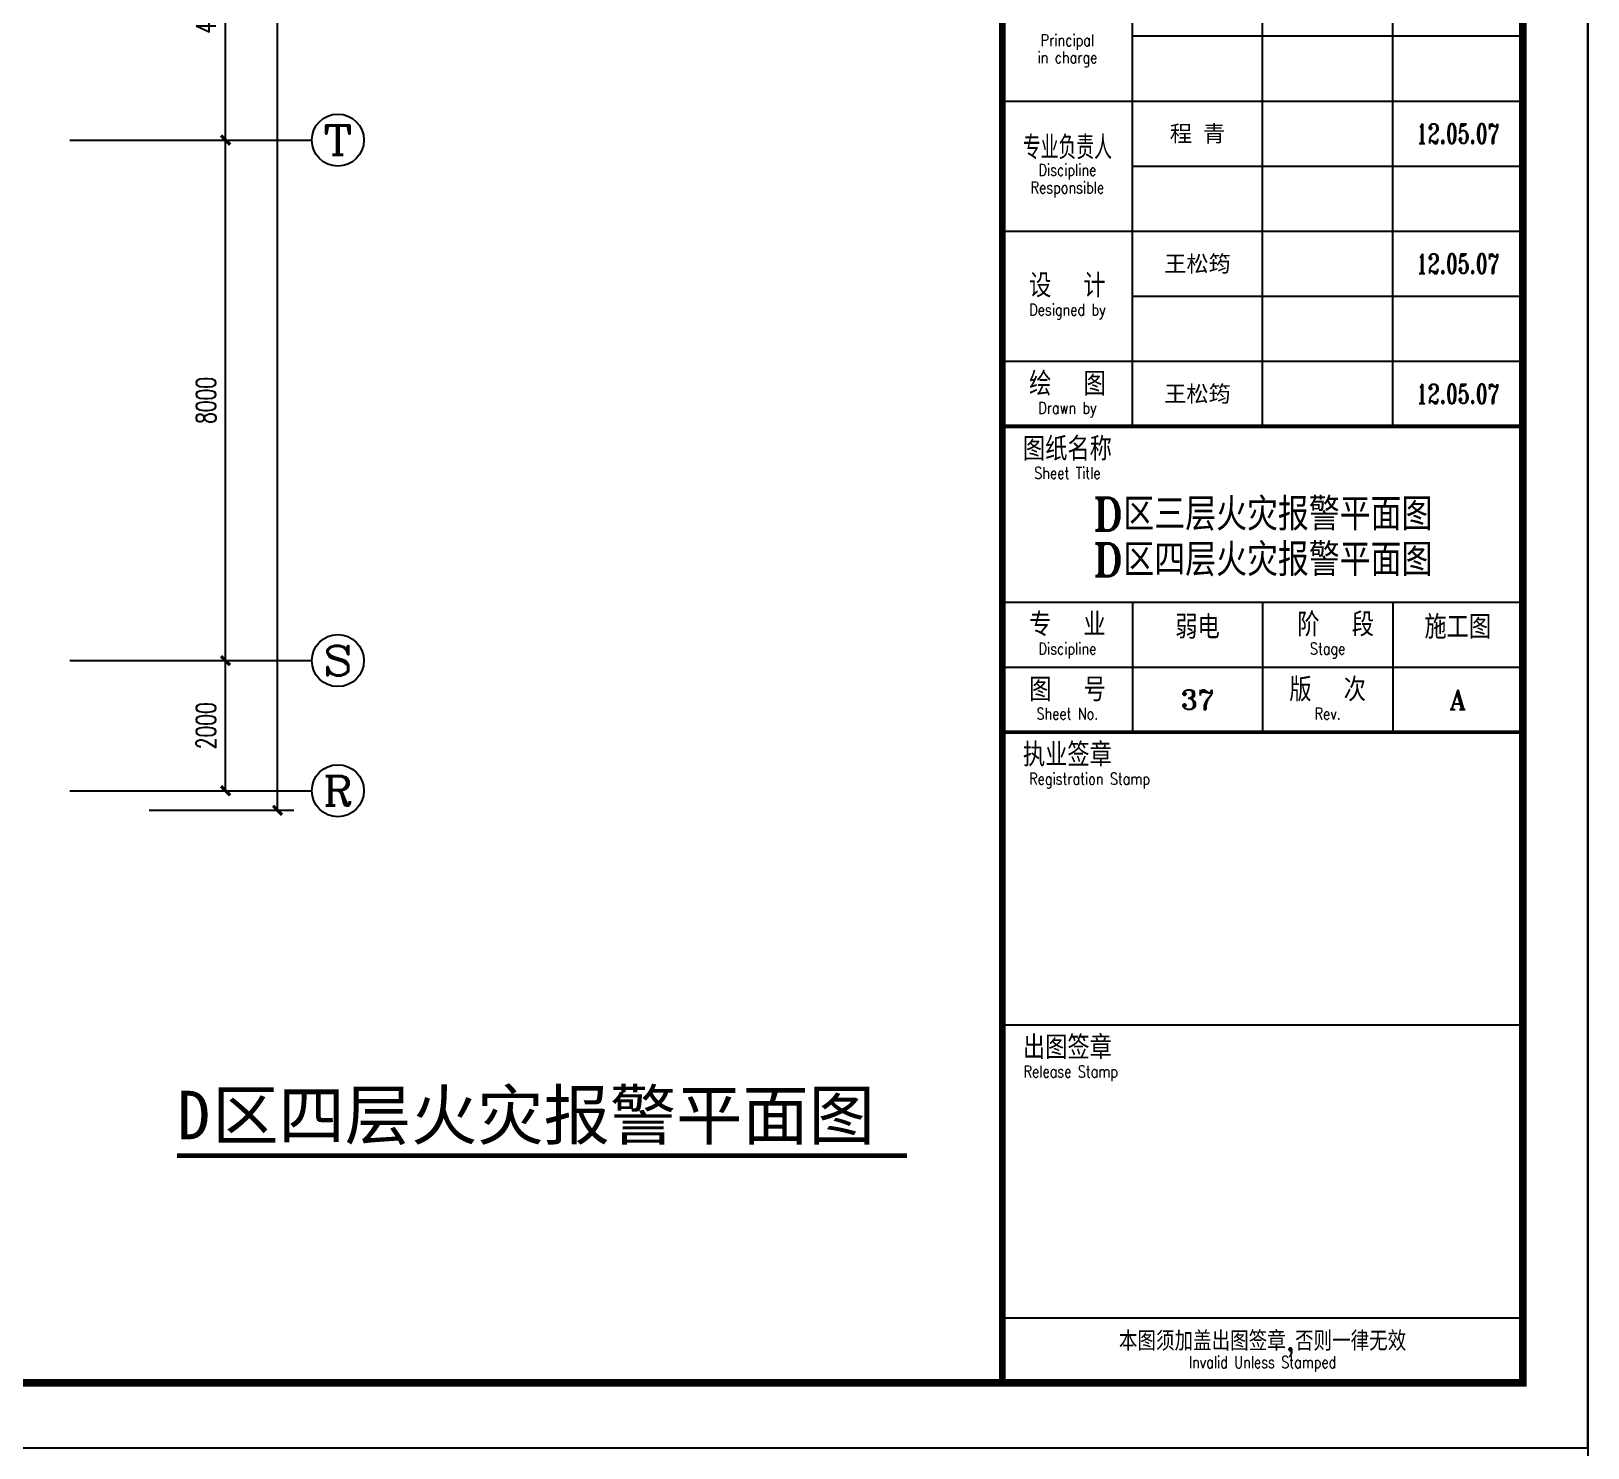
# Model space of a CAD drawing. Extents: x 190999 to 918899, y -200814 to 215286.
# Drawn here: x 642670 to 666599, y -12314 to 9461 of the extents above; entities that cross this region are included whole.
import ezdxf
from ezdxf.enums import TextEntityAlignment as Align

# ---------------------------------------------------------------- set-up
doc = ezdxf.new("R2010")
doc.units = 0
doc.header["$LTSCALE"] = 1000
doc.header["$MEASUREMENT"] = 0
doc.layers.get('Defpoints').update_dxf_attribs({"color": 1})
for name, color, linetype in [('AXIS', 3, 'Continuous'), ('AXIS_TEXT', 7, 'Continuous'), ('DIM_SYMB', 3, 'Continuous'), ('PUB_TEXT', 7, 'Continuous'), ('图框', 189, 'Continuous')]:
    doc.layers.add(name, color=color, linetype=linetype)
doc.styles.add('_TCH_AXIS', font='COMPLEX', dxfattribs={"bigfont": 'GBCBIG'})
doc.styles.add('COMPLEX', font='COMPLEX')
doc.styles.add('DIM_FONT', font='SIMPLEX', dxfattribs={"width": 0.7, "bigfont": 'GBCBIG'})
doc.styles.add('HT', font='simhei.ttf')
doc.styles.add('TKZ1_tjhts.shx', font='tjromant.shx', dxfattribs={"bigfont": 'tjhts.shx'})
doc.styles.add('TKZ2_tjkts.shx', font='tjromant.shx', dxfattribs={"bigfont": 'tjkts.shx'})
doc.styles.add('车', font='simhei.ttf')
doc.dimstyles.new('DIMN', dxfattribs={"dimtxt": 300, "dimasz": 100, "dimexe": 250, "dimexo": 300, "dimgap": 150, "dimtad": 1, "dimdec": 0, "dimzin": 0, "dimdsep": 46, "dimtxsty": 'DIM_FONT', "dimblk": 'ARCHTICK', "dimcen": 0.09, "dimclrt": 7, "dimazin": 2, "dimtfac": 1, "dimtdec": 0, "dimtix": 1, "dimtmove": 2, "dimatfit": 3, "dimfxl": 0, "dimtolj": 1, "dimtzin": 0, "dimarcsym": 0})

# ---------------------------------------------------------------- blocks, each defined once
blk = doc.blocks.new('TJAD_TK_A0')
at = {"layer": '图框'}
for p, q in [((2162, -441.7), (2162, 399.3)), ((2092, -284.7), (2092, -154.7)), ((2112, -284.7), (2112, -164.7)), ((2132, -284.7), (2132, -164.7)), ((2092, -224.7), (2152, -224.7)), ((2072, -234.7), (2152, -234.7)), ((2092, -244.7), (2152, -244.7)), ((2072, -254.7), (2152, -254.7)), ((2092, -264.7), (2152, -264.7)), ((2072, -274.7), (2152, -274.7)), ((2072, -311.7), (2152, -311.7)), ((2092, -311.7), (2092, -331.7)), ((2112, -311.7), (2112, -331.7)), ((2132, -311.7), (2132, -331.7)), ((2072, -321.7), (2152, -321.7)), ((2072, -376.7), (2152, -376.7)), ((2072, -421.7), (2152, -421.7)), ((973, -441.7), (2162, -441.7))]:
    blk.add_line(p, q, dxfattribs=at)
at = {"layer": '图框', "const_width": 1.2}
blk.add_lwpolyline([(2152, -431.7), (2152, 389.3), (998, 389.3), (998, -431.7)], close=True, dxfattribs=at)
at = {"layer": '图框'}
for points, const_width in [([(2072, 389.3), (2072, -431.7)], 1), ([(2072, -284.7), (2152, -284.7)], 0.6), ([(2072, -331.7), (2152, -331.7)], 0.6)]:
    blk.add_lwpolyline(points, dxfattribs=dict(at, const_width=const_width))
at = {"layer": '图框', "style": 'TKZ2_tjkts.shx', "width": 0.8}
for s, height, p in [('Principal', 1.8, (2082, -225.35)), ('in charge', 1.8, (2082, -228)), ('专业负责人', 3.6, (2082, -241.83)), ('Discipline', 1.8, (2082, -245.28)), ('Responsible', 1.8, (2082, -248)), ('Designed by', 1.8, (2082, -266.76)), ('Drawn by', 1.8, (2082, -281.86)), ('Sheet Title', 1.8, (2082, -291.86)), ('Discipline', 1.8, (2082, -318.86)), ('Stage', 1.8, (2122, -318.86)), ('Sheet No.', 1.8, (2082, -328.86)), ('Rev.', 1.8, (2122, -328.86)), ('Registration Stamp', 1.8, (2085.41, -338.86)), ('Release Stamp', 1.8, (2082.52, -383.86)), ('Invalid Unless Stamped', 1.8, (2112, -428.53))]:
    blk.add_text(s, height=height, dxfattribs=at).set_placement(p, align=Align.MIDDLE_CENTER)
at = {"layer": '图框', "color": 0, "style": '车'}
for s, p in [('程 青', (2102, -239.7)), ('王松筠', (2102, -259.7)), ('王松筠', (2102, -279.7))]:
    blk.add_text(s, height=2.5, dxfattribs=at).set_placement(p, align=Align.MIDDLE_CENTER)
at = {"layer": '图框', "color": 0, "style": 'TKZ1_tjhts.shx', "width": 0.7}
for p in [(2142, -239.7), (2142, -259.7), (2142, -279.7)]:
    blk.add_text('12.05.07', height=3, dxfattribs=at).set_placement(p, align=Align.MIDDLE_CENTER)
at = {"layer": '图框', "style": 'TKZ2_tjkts.shx'}
for s, height, p in [('设  计', 3.6, (2082, -263.06)), ('绘  图', 3.6, (2082, -278.16)), ('图纸名称', 3.6, (2082, -288.16)), ('专  业', 3.6, (2082, -315.16)), (' 阶  段', 3.6, (2122, -315.16)), ('版  次', 3.6, (2122, -325.16)), ('图  号', 3.6, (2082, -325.16)), ('执业签章', 3.6, (2082, -335.16)), ('出图签章', 3.6, (2082, -380.16)), ('本图须加盖出图签章,否则一律无效', 3, (2112, -425.28))]:
    blk.add_text(s, height=height, dxfattribs=at).set_placement(p, align=Align.MIDDLE_CENTER)
at = {"layer": '图框', "color": 3, "style": 'TKZ1_tjhts.shx'}
for s, height, p in [('弱电', 3.6, (2102, -315.54)), ('施工图', 3.6, (2142, -315.54)), ('A', 3, (2142, -326.7))]:
    blk.add_text(s, height=height, dxfattribs=at).set_placement(p, align=Align.MIDDLE_CENTER)
blk = doc.blocks.new('_ArchTick')
at = {"const_width": 0.5}
blk.add_lwpolyline([(-0.7, -0.7), (0.7, 0.7)], dxfattribs=at)
blk = doc.blocks.new('*D1116')
at = {"layer": 'AXIS', "color": 0, "lineweight": -2}
for p, q in [((644863, -214), (645908, -214)), ((645658, -2214), (645658, -214)), ((644863, -2214), (645908, -2214))]:
    blk.add_line(p, q, dxfattribs=at)
at = {"layer": 'Defpoints', "color": 0}
for p in [(644563, -214), (645658, -214), (644563, -2214)]:
    blk.add_point(p, dxfattribs=at)
at = {"layer": 'AXIS', "color": 0, "lineweight": -2, "xscale": 100, "yscale": 100, "zscale": 100}
for p, rotation in [((645658, -214), 90), ((645658, -2214), 270)]:
    blk.add_blockref('_ArchTick', p, dxfattribs=dict(at, rotation=rotation))
at = {"layer": 'AXIS', "color": 7, "insert": (645358, -1214), "char_height": 300, "attachment_point": 5, "rotation": 90, "style": 'DIM_FONT'}
blk.add_mtext('\\A1;2000', dxfattribs=at)
blk = doc.blocks.new('*D1117')
at = {"layer": 'AXIS', "color": 0, "lineweight": -2}
for p, q in [((644863, 7786), (645908, 7786)), ((645658, -214), (645658, 7786)), ((644863, -214), (645908, -214))]:
    blk.add_line(p, q, dxfattribs=at)
at = {"layer": 'Defpoints', "color": 0}
for p in [(644563, 7786), (645658, 7786), (644563, -214)]:
    blk.add_point(p, dxfattribs=at)
at = {"layer": 'AXIS', "color": 0, "lineweight": -2, "xscale": 100, "yscale": 100, "zscale": 100}
for p, rotation in [((645658, 7786), 90), ((645658, -214), 270)]:
    blk.add_blockref('_ArchTick', p, dxfattribs=dict(at, rotation=rotation))
at = {"layer": 'AXIS', "color": 7, "insert": (645358, 3786), "char_height": 300, "attachment_point": 5, "rotation": 90, "style": 'DIM_FONT'}
blk.add_mtext('\\A1;8000', dxfattribs=at)
blk = doc.blocks.new('*D1118')
at = {"layer": 'AXIS', "color": 0, "lineweight": -2}
for p, q in [((644863, 11786), (645908, 11786)), ((645658, 7786), (645658, 11786)), ((644863, 7786), (645908, 7786))]:
    blk.add_line(p, q, dxfattribs=at)
at = {"layer": 'Defpoints', "color": 0}
for p in [(644563, 11786), (645658, 11786), (644563, 7786)]:
    blk.add_point(p, dxfattribs=at)
at = {"layer": 'AXIS', "color": 0, "lineweight": -2, "xscale": 100, "yscale": 100, "zscale": 100}
for p, rotation in [((645658, 11786), 90), ((645658, 7786), 270)]:
    blk.add_blockref('_ArchTick', p, dxfattribs=dict(at, rotation=rotation))
at = {"layer": 'AXIS', "color": 7, "insert": (645358, 9786), "char_height": 300, "attachment_point": 5, "rotation": 90, "style": 'DIM_FONT'}
blk.add_mtext('\\A1;4000', dxfattribs=at)
blk = doc.blocks.new('*D1125')
at = {"layer": 'AXIS', "color": 0, "lineweight": -2}
for p, q in [((644485, 25486), (646708, 25486)), ((646458, -2514), (646458, 25486)), ((644485, -2514), (646708, -2514))]:
    blk.add_line(p, q, dxfattribs=at)
at = {"layer": 'Defpoints', "color": 0}
for p in [(644185, 25486), (646458, 25486), (644185, -2514)]:
    blk.add_point(p, dxfattribs=at)
at = {"layer": 'AXIS', "color": 0, "lineweight": -2, "xscale": 100, "yscale": 100, "zscale": 100}
for p, rotation in [((646458, 25486), 90), ((646458, -2514), 270)]:
    blk.add_blockref('_ArchTick', p, dxfattribs=dict(at, rotation=rotation))
at = {"layer": 'AXIS', "color": 7, "insert": (646158, 11486), "char_height": 300, "attachment_point": 5, "rotation": 90, "style": 'DIM_FONT'}
blk.add_mtext('\\A1;28000', dxfattribs=at)
blk = doc.blocks.new('_AXISO')
blk.add_circle((0, 0), 0.5)
at = {"layer": 'AXIS_TEXT', "style": 'COMPLEX', "width": 1.041667}
blk.add_attdef('A', text='', height=0.56, dxfattribs=at).set_placement((-0.25, -0.28), (0.25, -0.28), align=Align.FIT)

msp = doc.modelspace()

# ---------------------------------------------------------------- linework, layer by layer
at = {"layer": 'AXIS'}
for p, q in [((643263.1, 7786.5), (646984.6, 7786.5)), ((643263.1, -213.5), (646984.6, -213.5)), ((643263.1, -2213.5), (646984.6, -2213.5))]:
    msp.add_line(p, q, dxfattribs=at)
at = {"layer": 'DIM_SYMB', "const_width": 70}
msp.add_lwpolyline([(644913.4, -7821), (656133, -7821)], dxfattribs=at)

# ---------------------------------------------------------------- block references
at = {"layer": 'AXIS'}
ref = msp.add_blockref('_AXISO', (647384.6, 7786.5), dxfattribs=dict(at, xscale=800, yscale=800, zscale=800))
ref.add_attrib('A', 'T', dxfattribs={"layer": 'AXIS_TEXT', "height": 452.5, "style": '_TCH_AXIS', "width": 1.4}).set_placement((647158.3, 7560.2), (647610.9, 7560.2), align=Align.FIT)
ref = msp.add_blockref('_AXISO', (647384.6, -213.5), dxfattribs=dict(at, xscale=800, yscale=800, zscale=800))
ref.add_attrib('A', 'S', dxfattribs={"layer": 'AXIS_TEXT', "height": 452.5, "style": '_TCH_AXIS', "width": 1.5}).set_placement((647158.3, -439.8), (647610.9, -439.8), align=Align.FIT)
ref = msp.add_blockref('_AXISO', (647384.6, -2213.5), dxfattribs=dict(at, xscale=800, yscale=800, zscale=800))
ref.add_attrib('A', 'R', dxfattribs={"layer": 'AXIS_TEXT', "height": 452.5, "style": '_TCH_AXIS', "width": 1.166667}).set_placement((647158.3, -2439.8), (647610.9, -2439.8), align=Align.FIT)
at = {"layer": '图框', "xscale": 100, "yscale": 100, "zscale": 100}
msp.add_blockref('TJAD_TK_A0', (450398.6, 31856.8), dxfattribs=at)
at = {"layer": '图框', "xscale": 100, "yscale": 100, "zscale": 100, "rotation": 270}
msp.add_blockref('TJAD_TK_A0', (710768.8, 134286.5), dxfattribs=at)

# ---------------------------------------------------------------- texts
at = {"layer": 'PUB_TEXT', "style": 'HT'}
for s, height, p in [('D', 746.8, (644913.4, -7571.3)), ('区四层火灾报警平面图', 746.84, (645453.5, -7571.3))]:
    msp.add_text(s, height=height, dxfattribs=at).set_placement(p)
at = {"layer": '图框', "color": 3, "style": 'TKZ1_tjhts.shx'}
for s, height, p in [('D区三层火灾报警平面图', 500, (661598.5, 2036.5)), ('D区四层火灾报警平面图', 500, (661598.5, 1336.5)), ('37', 300, (660598.5, -813.5))]:
    msp.add_text(s, height=height, dxfattribs=at).set_placement(p, align=Align.MIDDLE_CENTER)

# ---------------------------------------------------------------- dimensions: what is measured, and where the dimension line sits
at = {"layer": 'AXIS'}
for p1, p2, distance, picture, middle in [((644185.3, -2513.5), (644185.3, 25486.5), -2272.2, '*D1125', (646157.5, 11486.5)), ((644563.1, 7786.5), (644563.1, 11786.5), -1094.4, '*D1118', (645357.5, 9786.5)), ((644563.1, -213.5), (644563.1, 7786.5), -1094.4, '*D1117', (645357.5, 3786.5)), ((644563.1, -2213.5), (644563.1, -213.5), -1094.4, '*D1116', (645357.5, -1213.5))]:
    dim = msp.add_aligned_dim(p1=p1, p2=p2, distance=distance, dimstyle='DIMN', dxfattribs=at)
    dim.commit()
    dim.dimension.update_dxf_attribs({"geometry": picture, "text_midpoint": middle})

doc.saveas('drawing.dxf')
